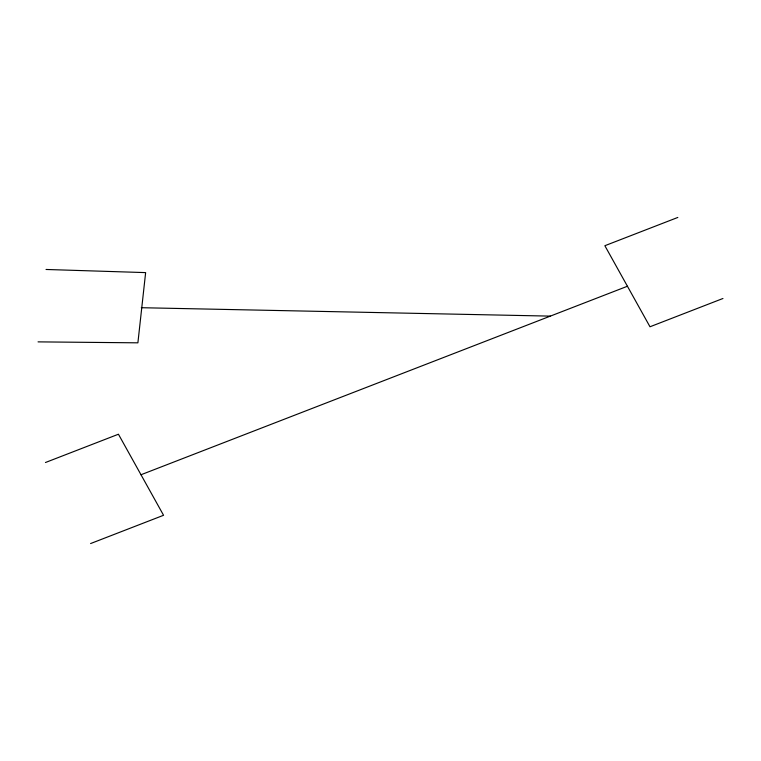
<?xml version="1.0" encoding="UTF-8"?>
<svg xmlns="http://www.w3.org/2000/svg" width="761" height="761" viewBox="0 0 761 761"><rect width="100%" height="100%" fill="white"/><g stroke="black" fill="none" stroke-linecap="round" stroke-linejoin="round"><path stroke-width="1.14" d="M45.47 462.507L118.44 434.227L163.558 515.283L90.597 543.554M677.823 217.446L604.862 245.717L649.989 326.773L722.95 298.493M140.994 474.75L627.425 286.25M38.05 341.87L137.893 342.83L145.636 272.609L46.041 269.47M141.308 307.71L550.336 316.119"/></g></svg>
